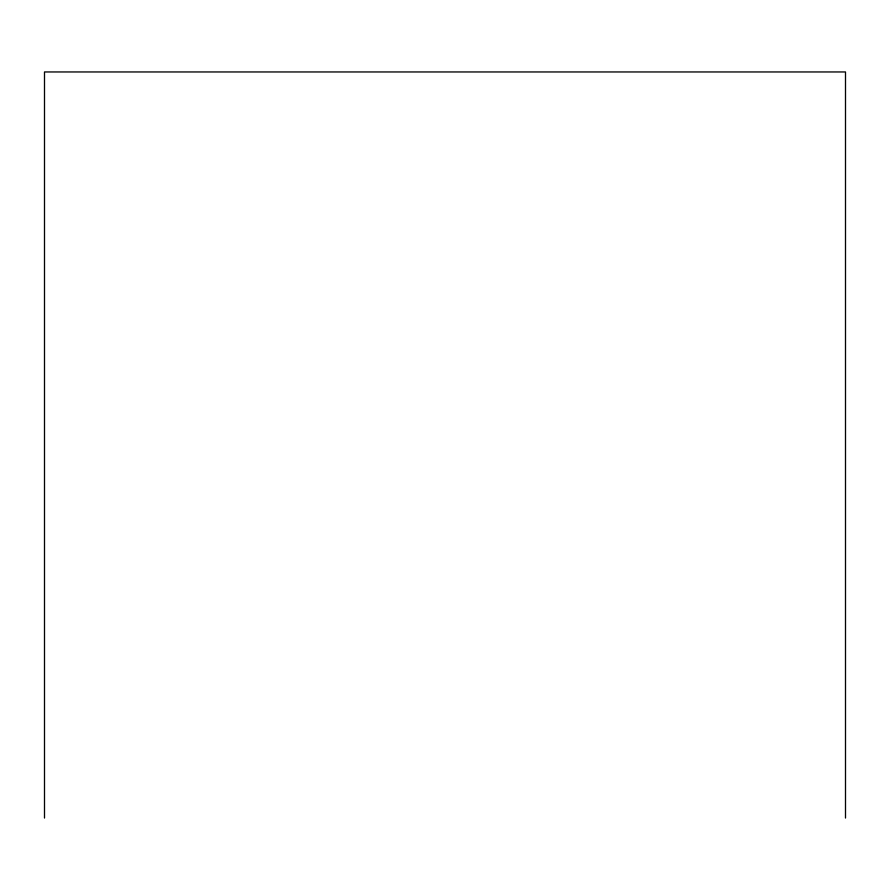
<?xml version="1.0" encoding="UTF-8"?>
<svg xmlns="http://www.w3.org/2000/svg" width="890" height="890" viewBox="0 0 890 890"><rect width="100%" height="100%" fill="white"/><g stroke="black" fill="none" stroke-linecap="round" stroke-linejoin="round"><path stroke-width="1.33" d="M845.5 818.044L845.5 71.957L44.5 71.957L44.5 818.044"/></g></svg>
